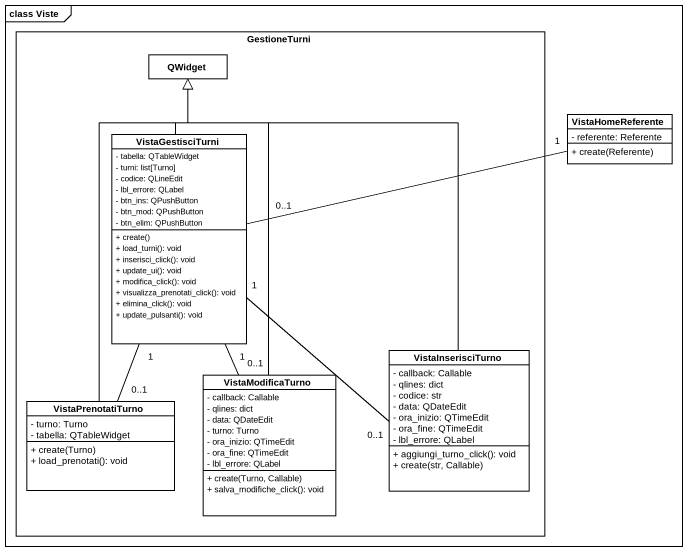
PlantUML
@startuml
mainframe class Viste
hide circle
hide empty members
skinparam classAttributeIconSize 0
rectangle GestioneTurni {
  class QWidget
  class VistaGestisciTurni {
    - tabella: QTableWidget
    - turni: list[Turno]
    - codice: QLineEdit
    - lbl_errore: QLabel
    - btn_ins: QPushButton
    - btn_mod: QPushButton
    - btn_elim: QPushButton
    + create()
    + load_turni(): void
    + inserisci_click(): void
    + update_ui(): void
    + modifica_click(): void
    + visualizza_prenotati_click(): void
    + elimina_click(): void
    + update_pulsanti(): void
  }
  class VistaInserisciTurno {
    - callback: Callable
    - qlines: dict
    - codice: str
    - data: QDateEdit
    - ora_inizio: QTimeEdit
    - ora_fine: QTimeEdit
    - lbl_errore: QLabel
    + aggiungi_turno_click(): void
    + create(str, Callable)
  }
  class VistaPrenotatiTurno {
    - turno: Turno
    - tabella: QTableWidget
    + create(Turno)
    + load_prenotati(): void
  }
  class VistaModificaTurno {
    - callback: Callable
    - qlines: dict
    - data: QDateEdit
    - turno: Turno
    - ora_inizio: QTimeEdit
    - ora_fine: QTimeEdit
    - lbl_errore: QLabel
    + create(Turno, Callable)
    + salva_modifiche_click(): void
  }
}
class VistaHomeReferente {
  - referente: Referente
  + create(Referente)
}
VistaGestisciTurni -up-|> QWidget
VistaGestisciTurni "0..1" -right- "1" VistaHomeReferente
VistaInserisciTurno -up-|> QWidget
VistaInserisciTurno "0..1" -up- "1" VistaGestisciTurni
VistaPrenotatiTurno -up-|> QWidget
VistaPrenotatiTurno "0..1" -up- "1" VistaGestisciTurni
VistaModificaTurno -up-|> QWidget
VistaModificaTurno "0..1" -up- "1" VistaGestisciTurni
@enduml
